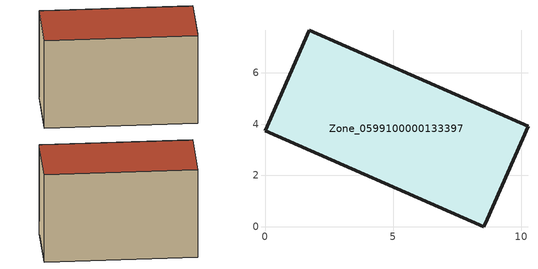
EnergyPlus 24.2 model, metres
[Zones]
Zone_0599100000133397
 floor ground (C_G): 8.67,0.29 8.54,0 0,3.75 1.72,7.66 10.26,3.92 z0
 wall outside (C_F): 1.72,7.66 0,3.75 8.54,0 8.67,0.29 10.26,3.92 1.72,7.66 z0:5.84
 roof outside (C_R): 8.54,0 8.67,0.29 10.26,3.92 1.72,7.66 0,3.75 z5.84
[BUILDING]
Pand.0599100000133397: North Axis=0; Terrain=City; Loads Convergence Tolerance Value=0.04; Temperature Convergence Tolerance Value=0.4; Solar Distribution=FullExterior; Maximum Number of Warmup Days=25; Minimum Number of Warmup Days=1
[Site:Location]
Rotterdam.The.Hague.AP_ZH_NLD Design_Conditions: Latitude=51.96; Longitude=4.45; Time Zone=1; Elevation=-4.5
[SITE:GROUNDTEMPERATURE:BUILDINGSURFACE]
18, 18, 18, 18, 18, 18, 18, 18, 18, 18, 18, 18
[MATERIAL] Thermal Absorptance=0.9; Solar Absorptance=0.7; Visible Absorptance=0.7
Name | Roughness | Thickness | Conductivity | Density | Specific Heat
G.TI.1946-1964 | MediumSmooth | 0.15 | 1 | 540 | 1210
F.TI.1946-1964 | Rough | 0.3 | 0.857143 | 1920 | 840
R.TI.1946-1964 | MediumRough | 0.2 | 0.277778 | 1500 | 1000
[CONSTRUCTION]
C_G: G.TI.1946-1964
C_F: F.TI.1946-1964
C_R: R.TI.1946-1964
[ZONE]
Zone_0599100000133397: Type=1; Multiplier=1; Ceiling Height=Autocalculate; Volume=Autocalculate; Floor Area=autocalculate; Part of Total Floor Area=Yes
[ZONEINFILTRATION:DESIGNFLOWRATE]
Infil_Zone_0599100000133397: Zone or ZoneList or Space or SpaceList=Zone_0599100000133397; Schedule=AlwaysOn; Design Flow Rate Calculation Method=Flow/Area; Flow Rate per Floor Area=0.003; Constant Term Coefficient=1; Temperature Term Coefficient=0; Velocity Term Coefficient=0; Velocity Squared Term Coefficient=0
[HVACTEMPLATE:ZONE:IDEALLOADSAIRSYSTEM]
Zone_0599100000133397: Maximum Heating Supply Air Temperature=50; Minimum Cooling Supply Air Temperature=13; Maximum Heating Supply Air Humidity Ratio=0.0156; Minimum Cooling Supply Air Humidity Ratio=0.0077; Heating Limit=NoLimit; Cooling Limit=NoLimit; Dehumidification Control Type=ConstantSensibleHeatRatio; Cooling Sensible Heat Ratio=0.7; Dehumidification Setpoint=60; Humidification Control Type=None; Humidification Setpoint=30; Outdoor Air Method=None; Outdoor Air Flow Rate per Person=0.00944; Outdoor Air Flow Rate per Zone Floor Area=0; Outdoor Air Flow Rate per Zone=0; Demand Controlled Ventilation Type=None; Outdoor Air Economizer Type=NoEconomizer; Heat Recovery Type=None; Sensible Heat Recovery Effectiveness=0.7; Latent Heat Recovery Effectiveness=0.65
[ZONECONTROL:THERMOSTAT]
ThermostatControl_Zone_0599100000133397: Zone or ZoneList=Zone_0599100000133397; Control Type Schedule=DualSetpointControlType; Control 1=Thermostat_Zone_0599100000133397; Temperature Difference Between Cutout And Setpoint=0
[THERMOSTATSETPOINT:DUALSETPOINT]
Thermostat_Zone_0599100000133397: Heating Setpoint Temperature Schedule=HeatingSetpoint_Zone_0599100000133397; Cooling Setpoint Temperature Schedule=CoolingSetpoint_Zone_0599100000133397
[SCHEDULE:COMPACT]
HeatingSetpoint_Zone_0599100000133397: Through: 12/31, For: AllDays, Until: 24:00, 21
CoolingSetpoint_Zone_0599100000133397: Through: 12/31, For: AllDays, Until: 24:00, 24
DualSetpointControlType: Through: 12/31, For: AllDays, Until: 24:00, 4
AlwaysOn: Through: 12/31, For: AllDays, Until: 24:00, 1
